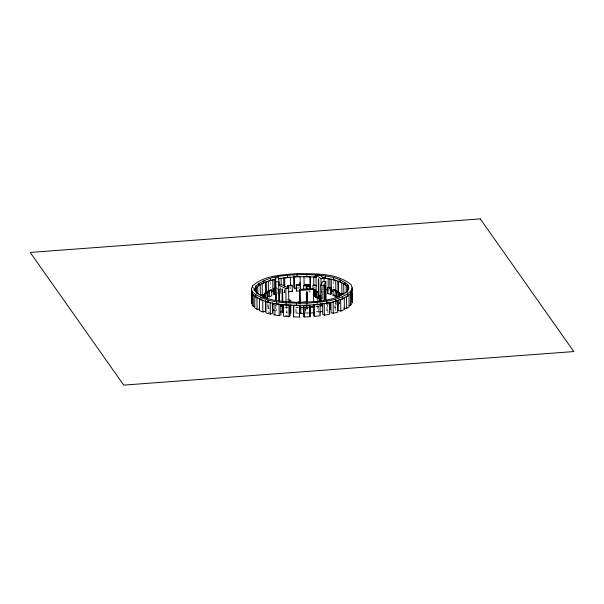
<?xml version="1.0" encoding="UTF-8"?>
<svg xmlns="http://www.w3.org/2000/svg" width="604" height="604" viewBox="0 0 604 604"><rect width="100%" height="100%" fill="white"/><g stroke="black" fill="none" stroke-linecap="round" stroke-linejoin="round"><path stroke-width="0.45" stroke-dasharray="3.02 2.27" d="M299.599 313.453L296.02 313.378L295.937 307.647L296.134 307.111L297.923 307.149M296.02 313.378L296.134 307.111M309.014 290.924L309.21 290.479M339.478 302.37L338.927 303.616L340.414 303.653M313.891 288.282L314.933 287.33M288.002 313.015L286.424 312.857L286.341 307.134L288.833 306.9M286.424 312.857L286.945 312.434L286.87 306.704M328.297 290.033L329.414 289.452M334.254 308.131L335.786 307.413L335.711 301.683M283.706 292.864L284.937 292.381M275.326 310.834L276.406 310.516L276.322 304.786L275.243 305.111L275.303 309.203M326.5 310.169L327.542 310.479L327.459 304.748L326.417 304.439L326.5 310.169L328.017 309.716M284.454 307.089L286.1 307.859L287.496 307.579M267.413 303.797L267.474 307.889L268.757 307.64L268.674 301.909M278.671 290.154L281.275 289.678M315.96 306.152L317.621 305.926L318.308 306.417L318.391 312.14L315.9 312.479M315.817 306.757L318.308 306.417M316.035 311.883L317.704 311.656L318.391 312.14M321.268 298.014L322.793 297.81M303.457 301.26L305.337 301.117M304.831 307.119L307.036 306.953L307.345 307.383L305.141 307.549M310.388 307.157L308.191 307.323L307.881 306.892M306.938 306.454L306.96 308.259L308.712 308.131M302.219 309.61L306.59 309.286L306.553 306.575M309.218 313.144L305.654 313.34L305.405 312.819L305.322 307.089L308.886 306.892M305.322 307.089L305.579 307.617L309.142 307.421M305.405 312.819L308.969 312.623M297.394 287.142L299.954 287.036M297.727 288.123L299.433 288.048M295.937 307.647L298.625 307.7M296.217 312.842L298.006 312.88M285.224 315.296L287.67 315.507M286.341 307.134L287.919 307.285M308.75 291.566L310.501 291.83L309.784 292.23L309.761 290.592M321.653 291.702L325.163 292.344M335.786 307.413L334.533 307.187L334.473 303.095M269.928 312.638L268.153 312.185L268.002 301.607M276.383 287.798L277.417 288.108L277.5 293.831M283.684 291.966L284.454 292.336L284.386 287.428M280.082 292.653L280.86 293.023L280.777 287.3M267.474 307.889L269.633 308.931M323.163 296.76L322 295.915L321.872 286.87M289.512 287.625L290.532 288.553L290.501 286.787M306.96 308.259L307.625 309.21L307.587 306.5M306.59 309.286L305.926 308.342L305.896 306.53M339.252 300.898L339.312 304.99M336.383 301.947L336.443 306.039M335.424 302.604L335.552 311.415M333.521 281.102L333.619 288.153M328.621 289.074L328.667 292.344M327.813 304.559L327.934 313.37M323.034 283.91L323.11 289.203M322.664 287.096L322.83 299.063M321.736 286.47L321.924 300.045M321.63 290.063L321.758 299.448M319.161 313.068L319.184 314.835M318.527 305.783L318.602 311.513M317.621 305.926L317.704 311.656M305.579 307.617L305.654 313.34M287.134 298.821L287.157 300.46M286.07 306.017L286.1 307.859M284.22 289.278L284.28 293.37M280.641 288.319L280.724 294.05M275.583 305.156L275.696 313.083M270.592 281.811L270.675 287.987M253.272 287.104L253.318 290.63"/><path stroke-width="0.91" d="M251.619 299.033L251.626 303.465L251.498 290.222M352.374 300.535L352.343 302.317L352.17 287.821L351.113 284.718C336.322 272.457 314.918 273.952 296.775 273.552C281.796 275.069 264.393 275.228 252.6 285.835L251.453 288.969L251.574 295.507M254.782 288.931L255.854 286.009C269.731 274.375 289.792 275.137 306.938 274.42C320.739 275.552 336.941 275.19 347.859 284.96L348.84 287.859L347.768 290.781C333.891 302.408 313.831 301.653 296.677 302.362C282.876 301.237 266.681 301.6 255.764 291.823L254.782 288.931L254.797 290.358M255.077 290.35L255.885 288.153L255.854 286.009M299.705 305.45L299.486 317.017L293.521 316.896L293.401 305.345M293.521 316.896L293.891 315.915M299.486 317.017L299.365 305.465M299.712 307.187L299.599 313.453L299.795 312.917M310.109 288.085L310.479 287.104M251.483 291.113L252.532 294.216C267.323 306.477 288.735 304.982 306.877 305.382C321.849 303.865 339.259 303.714 351.045 293.099L351.022 290.947L352.17 287.821M351.045 293.099L352.207 289.074L351.868 290.864M263.503 294.616L262.951 295.862L264.439 295.9L264.99 294.654L263.503 294.616L263.525 296.254M309.127 284.756L308.931 285.201L304.771 285.088L304.967 284.643L309.127 284.756L309.15 286.387M320.86 301.237L320.641 285.586L322.589 281.57L325.843 281.668L326.1 300.082M317.712 301.781L318.097 297.613L319.576 297.659L319.622 300.935M324.099 300.414L323.887 285.684L325.843 281.668M319.191 301.826L319.576 297.659M319.705 297.41L320.135 296.519L318.648 296.473L318.217 297.364L319.705 297.41L319.758 301.502M320.256 296.262L320.686 295.371L319.206 295.326L318.776 296.217L320.256 296.262L320.324 301.169M348.946 305.352L350.569 305.435L350.411 293.974L351.377 292.2M350.569 305.435L351.845 303.676L351.687 292.215M255.885 288.153C261.049 282.687 268.765 280.905 275.854 279.297M289.965 305.141L290.109 315.718L289.067 316.67L283.374 316.179L283.306 304.635M283.208 304.726L289.006 305.118M251.453 288.969L252.502 292.072C267.293 304.333 288.704 302.831 306.847 303.231C321.819 301.713 339.229 301.562 351.022 290.947M264.627 294.918L264.605 293.287L266.07 292.094L267.481 292.23L267.557 297.961L266.825 298.557M264.605 293.287L266.017 293.423L267.481 292.23M313.083 288.727L313.038 285.45L313.559 285.028L315.922 285.254M290.803 307.089L290.282 307.519L290.358 313.25L290.886 312.819L290.803 307.089L289.49 306.96M346.228 296.904L348.984 295.281L349.142 306.741L346.673 308.402L343.646 308.032M303.737 289.686L303.676 285.594L304.401 285.194L307.028 285.594L307.111 289.376M303.676 285.594L306.311 285.994L307.028 285.594M309.701 286.5L310.418 286.1L307.791 285.707L307.066 286.107L309.701 286.5L309.739 288.954M280.739 304.227L280.89 314.797L279.214 315.673L274.027 314.843L274.027 303.299M273.869 303.382L279.214 304.137M274.027 314.843L275.145 314.261M268.131 290.856L270.433 289.784L271.694 290.011L271.77 295.741L269.467 296.813L268.214 296.587L268.131 290.856L269.384 291.083L271.694 290.011M280.513 306.251L283.095 306.19L283.17 311.913L280.596 311.981M259.622 294.397L262.302 294.948L265.141 293.763M338.799 299.244L340.671 299.629L344.22 298.142L344.378 309.603L340.83 311.083L338.149 310.531L337.998 299.954M272.442 302.747L272.593 313.325L270.35 314.088L265.911 312.947L265.964 301.411M265.752 301.487L270.403 302.559M335.847 291.815L338.089 291.053L337.953 281.358M275.983 294.284L273.431 294.427L273.355 288.697L275.62 288.025M275.907 288.553L273.355 288.697M274.594 310.622L272.412 309.973L272.336 304.242L273.416 303.918M327.511 287.761L328.599 287.436L331.505 288.297L331.588 294.027L330.509 294.352L327.594 293.484L327.511 287.761L330.426 288.621L331.505 288.297M272.412 309.973L273.491 309.648M327.594 293.484L328.674 293.166M328.976 304.295L330.486 303.842L330.569 309.573M271.136 291.838L272.933 291.339L272.766 279.878L268.289 281.124L268.448 292.585L266.236 291.875L266.1 282.181M332.917 301.849L337.606 300.671L337.764 312.125L333.287 313.37L331.067 312.661L330.924 302.083M265.428 300.784L265.579 311.362L262.876 311.974L259.373 310.569L259.471 299.048M259.214 299.108L262.974 300.452M339.123 292.925L341.924 294.042L343.729 293.635M278.912 300.837L278.693 285.179L281.487 284.635L288.621 287.972L288.825 302.702M278.693 285.179L285.828 288.523L288.621 287.972M290.766 302.151L290.743 300.513L289.467 300.762L289.49 302.4M289.543 306.492L290.818 306.243L290.796 304.605M333 289.588L334.284 289.339L336.451 290.381L336.526 296.111L335.243 296.36L333.076 295.318L333 289.588L335.16 290.63L336.451 290.381M333.076 295.318L334.367 295.069M278.482 276.541L278.512 278.693L281.117 278.218L281.2 284.386M324.061 303.623L329.422 302.755L329.588 314.208L324.371 315.16L322.725 314.322L322.574 303.752M320.09 305.496L321.653 305.216L322.544 305.669L320.196 306.092M319.501 311.966L322.627 311.392M278.512 278.693L297.138 276.685L316.579 277.07M259.395 309.089L257.108 309.414L254.692 307.813L254.828 296.315M254.533 296.36L257.236 297.915M316.202 291.566L315.975 274.994L319.025 274.594L324.046 278.278L324.099 281.962M315.975 274.994L320.996 278.678L324.046 278.278M314.178 290.275L315.567 290.086L314.457 289.271L313.068 289.459L314.178 290.275L314.254 295.998L313.144 295.182M314.495 290.509L315.892 290.32L317.002 291.136L315.605 291.324L314.495 290.509L314.578 296.232L315.688 297.047L317.085 296.866M315.93 291.558L317.319 291.37L318.429 292.185L317.04 292.374L315.93 291.558L316.005 297.281L317.123 298.097L318.512 297.915L318.316 278.837L318.708 279.131L318.95 296.315M287.791 288.07L287.753 285.617L291.747 285.179L292.215 285.594L292.298 291.324L288.304 291.762M287.753 285.617L288.221 286.032L292.215 285.594M337.002 297.478L336.926 291.755L338.346 291.596L339.659 292.766L339.682 294.405M336.926 291.755L338.232 292.925L339.659 292.766M314.231 304.831L320.037 304.303L320.203 315.764L314.488 316.375L313.468 315.447L313.325 304.877M310.35 307.33L313.823 306.998L313.348 306.492L309.875 306.817L310.35 307.33L310.426 313.053L313.899 312.729M299.72 303.268L299.531 289.459L312.812 288.47L313.484 289.422L313.657 302.31M254.933 306.417L253.303 306.538L252.087 304.809L252.23 293.325M299.531 289.459L300.196 290.411L313.484 289.422M251.928 293.348L253.453 295.062M305.79 301.766L307.262 301.66L306.96 301.222M293.854 275.922L294.156 276.813L300.12 276.557L300.248 285.367M293.831 276.715L293.982 287.285L294.314 288.267L296.874 288.161M303.857 305.413L309.86 305.254L310.018 316.715L304.046 316.964L303.57 305.413M299.924 290.871L296.436 291.015L296.217 284.846L300.399 284.673L300.603 290.026M296.217 284.846L296.353 285.284L300.535 285.118M262.861 297.221L264.356 297.16L264.552 297.78M339.093 294.14L340.588 294.08L340.973 295.318L339.486 295.379L339.093 294.14L339.131 296.602M275.809 299.04L275.349 277.848L278.633 277.78L279.101 285.488M275.349 277.848L275.764 281.872L279.048 281.804M304.431 313.385L300.83 313.453L300.716 307.187L304.318 307.126M304.348 307.663L300.747 307.723L300.716 307.187M293.363 305.443L299.327 305.556M320.641 285.586L323.887 285.684M317.666 298.504L319.146 298.55M322.536 304.967L320.913 304.922L320.883 303.08M315.869 277.01L313.725 276.828L313.853 285.639M313.038 285.45L316.315 285.767M322.853 277.832C331.558 279.267 341.411 280.528 347.889 287.111L348.629 289.286M322.951 277.742L328.131 278.572L328.259 287.391M325.699 289.618L327.428 289.897M281.336 305.866L283.095 306.19M333.189 291.128L331.407 290.675L331.249 279.214L335.688 280.362L335.839 290.932M329.444 303.533L330.486 303.842M272.336 304.242L273.786 304.673M289.165 299.773L290.743 300.513M280.603 305.284L282.249 306.054L282.227 304.25M291.83 290.901L292.298 291.324M309.95 312.547L310.426 313.053M299.584 302.785L298.753 301.607L298.776 303.042M310.018 316.715L309.55 306.039M278.889 282.098L278.935 285.715M275.605 282.166L275.847 299.35M300.8 312.917L300.83 313.453M351.83 293.023L351.913 299.191M348.5 287.98L348.523 289.739M347.859 284.96L347.889 287.111L347.277 286.243L347.36 292.411M347.723 293.967L347.753 296.111M346.515 296.942L346.673 308.402M346.198 292.215L346.1 285.163L343.684 283.563L343.835 294.14M344.861 282.211L344.892 284.363M342.415 296.738L342.445 298.882M341.924 294.042L341.766 282.589L338.263 281.185L338.414 291.762M340.588 294.08L340.611 295.718M340.671 299.629L340.83 311.083M339.984 279.735L340.014 281.887M339.486 295.379L339.508 297.017M338.232 292.925L338.293 297.017M337.772 300.445L337.847 306.175M335.16 290.63L335.243 296.36M335.333 299.146L335.363 301.29M333.438 277.636L333.468 279.788M333.129 301.917L333.287 313.37M330.426 288.621L330.509 294.352M329.822 278.58L329.958 288.274M326.787 301.079L326.817 303.231M325.511 276.013L325.541 278.157M325.171 300.143L324.975 285.669L325.02 300.452M324.212 303.706L324.371 315.16M320.996 278.678L321.086 285.126M320.686 295.371L320.769 301.102M320.135 296.519L320.203 301.426M317.04 292.374L317.123 298.097M317.153 302.461L317.183 304.612M315.605 291.324L315.688 297.047M314.322 304.922L314.488 316.375M313.695 305.073L313.725 306.915M310.328 276.526L310.464 289.369M310.086 286.326L309.95 276.632L303.986 276.511L304.114 285.33M307.527 301.977L307.391 292.026L306.349 292.102L306.492 302.053M306.938 274.42L306.968 276.572M306.734 291.981L306.87 301.932M306.847 303.231L306.877 305.382M306.311 285.994L306.356 289.263M303.887 305.511L304.046 316.964M300.196 290.411L300.377 303.299M300.407 305.141L300.467 309.746L299.803 308.795L299.75 305.111M299.886 282.627L299.924 285.269M297.108 274.533L297.138 276.685M296.353 285.284L296.436 291.015M296.315 303.351L296.345 305.503M294.156 276.813L294.314 288.267M293.74 305.337L293.854 313.265M290.479 285.028L290.365 277.093L284.65 277.712L284.778 286.522M288.908 305.209L289.067 316.67M288.221 286.032L288.259 288.493M287.481 275.25L287.512 277.402M285.828 288.523L286.017 302.332M286.032 302.815L286.062 304.967M283.654 277.659L283.767 285.594M282.748 301.796L282.566 289.127L282.008 288.871L282.189 301.532M282.785 304.507L282.808 306.319M282.272 306.568L282.347 312.298M279.146 289.173L279.32 301.139M278.633 277.78L278.663 279.614M279.056 304.22L279.214 315.673M276.436 301.653L276.466 303.804M275.764 281.872L276.02 300.286M274.269 279.214L274.473 294.737M270.501 278.353L270.532 280.505M270.192 302.627L270.35 314.088M269.384 291.083L269.467 296.813M267.942 299.909L267.972 302.06M266.017 293.423L266.085 298.331M265.843 292.585L265.692 282.008L262.144 283.495L262.302 294.948M265.488 300.951L265.511 302.581M264.99 294.654L265.035 297.931M264.439 295.9L264.461 297.538M263.888 280.603L263.918 282.748M262.717 300.513L262.876 311.974M260.936 297.659L260.966 299.811M260.196 284.514L260.354 295.968M258.935 283.193L258.965 285.337M257.727 286.168L257.84 294.103M256.949 297.961L257.108 309.414M256.602 293.446L256.519 287.277L255.243 289.037L255.281 291.679M255.711 295.009L255.741 297.16M253.144 295.084L253.303 306.538M252.6 285.835L252.623 287.27M252.502 292.072L252.532 294.216M252.132 298.565L252.155 300.324M480.278 218.89L30.2 252.434L123.722 385.11L573.8 351.566L480.278 218.89"/></g></svg>
